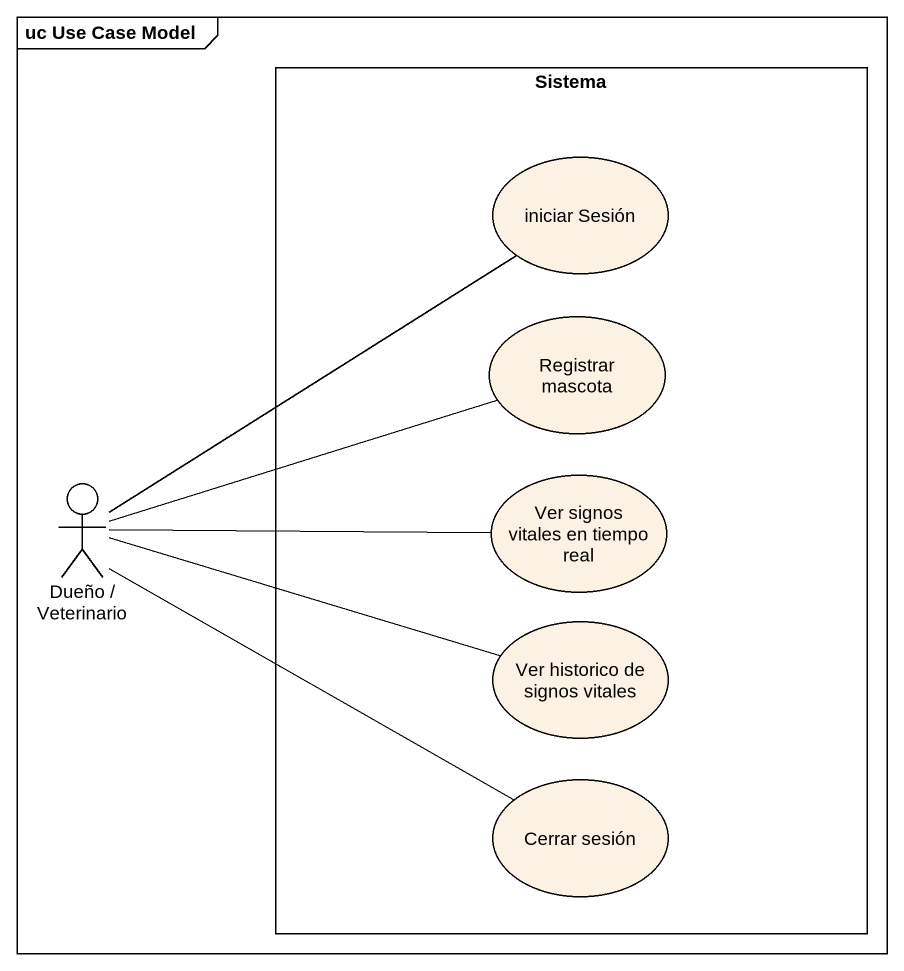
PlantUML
@startuml
mainframe uc Use Case Model
rectangle Sistema {
  usecase "iniciar Sesión" as iniciar_Sesión
  usecase "Registrar mascota" as Registrar_mascota
  usecase "Ver signos vitales en tiempo real" as Ver_signos_vitales_en
  usecase "Ver historico de signos vitales" as Ver_historico_de_signos
  usecase "Cerrar sesión" as Cerrar_sesión
}
actor "Dueño / Veterinario" as Dueño_Veterinario
Dueño_Veterinario -up- iniciar_Sesión
Dueño_Veterinario -right- Registrar_mascota
Dueño_Veterinario -right- Ver_signos_vitales_en
Dueño_Veterinario -right- Ver_historico_de_signos
Dueño_Veterinario -right- Cerrar_sesión
@enduml
